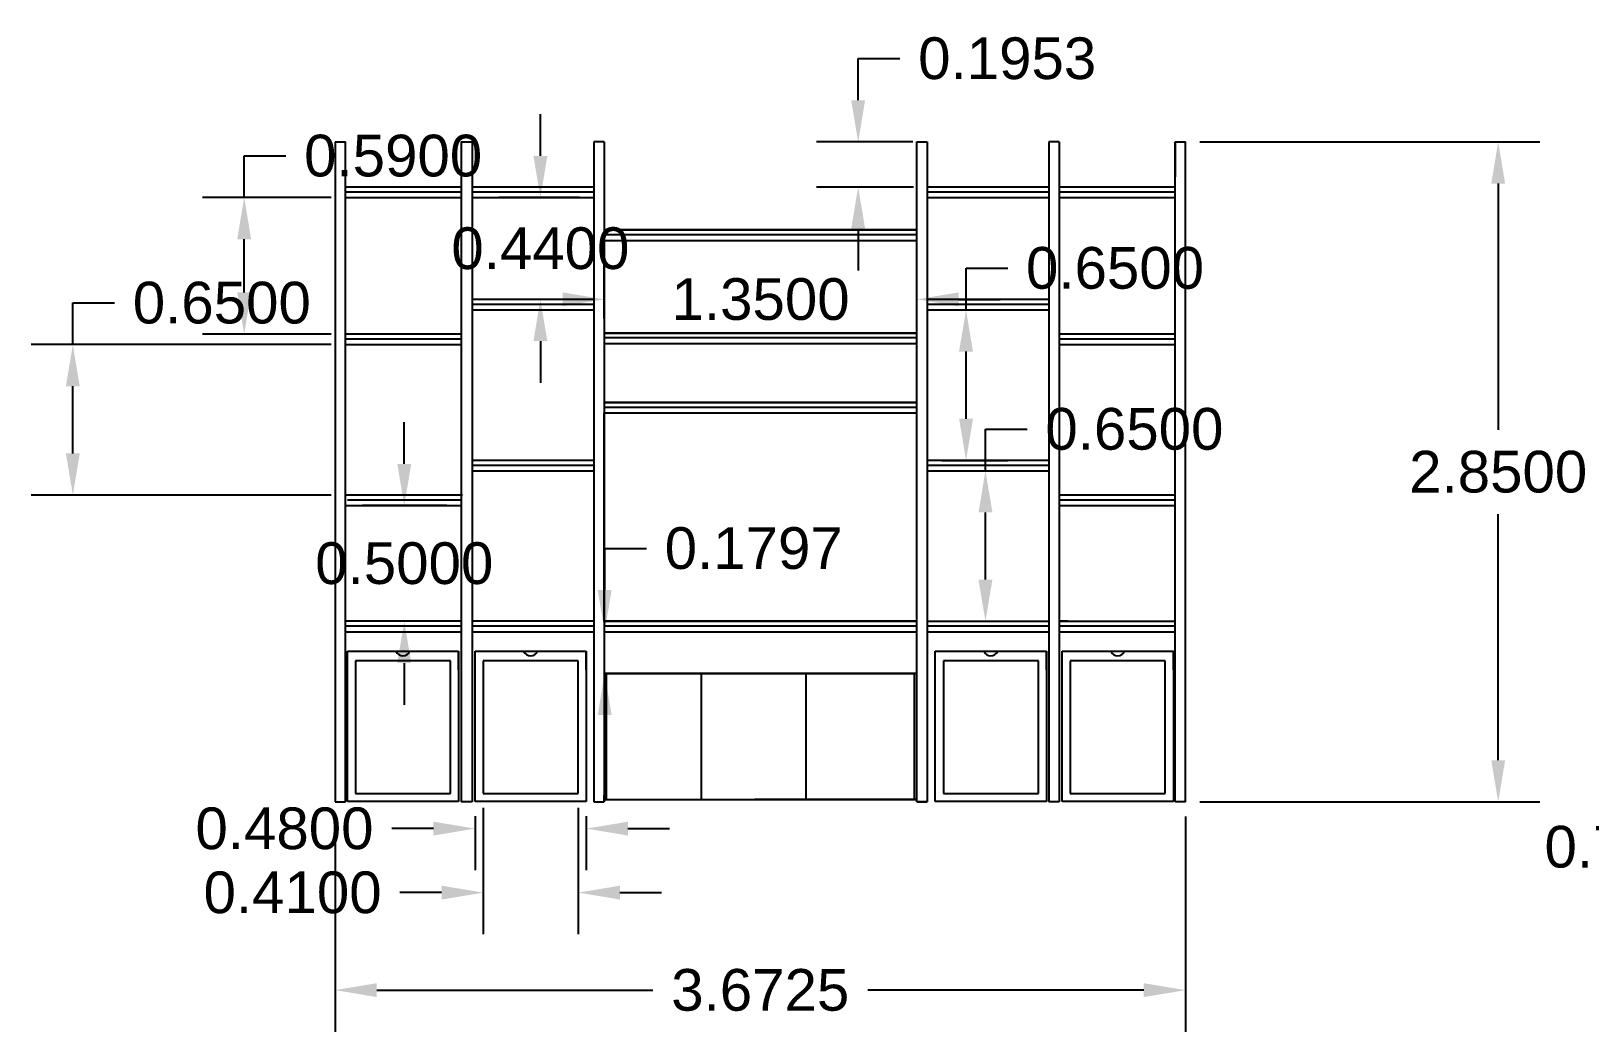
# Model space of a CAD drawing. Header units: millimetres. Extents: x 307.3 to 349.3, y 401.6 to 410.3.
# Drawn here: x 331.41 to 338.14, y 405.84 to 410.16 of the extents above; entities that cross this region are included whole.
import ezdxf

# ---------------------------------------------------------------- set-up
doc = ezdxf.new("R2010")
doc.units = ezdxf.units.MM
doc.layers.add('HATCH1', color=253, linetype='Continuous')
doc.styles.get("Standard").update_dxf_attribs({"font": 'arial.ttf'})
doc.dimstyles.get("Standard").update_dxf_attribs({"dimtxt": 0.18, "dimasz": 0.18, "dimexe": 0.18, "dimexo": 0.0625, "dimgap": 0.09, "dimtad": 0, "dimtih": 1, "dimtoh": 1, "dimdec": 4, "dimzin": 0, "dimdsep": 46, "dimtxsty": 'Standard', "dimcen": 0.09, "dimadec": 0, "dimazin": 0, "dimtfac": 1, "dimtdec": 4, "dimtofl": 0, "dimtmove": 0, "dimatfit": 3, "dimfxl": 1, "dimtolj": 1, "dimtzin": 0, "dimarcsym": 0})

# ---------------------------------------------------------------- blocks, each defined once
blk = doc.blocks.new('*D60')
at = {"layer": 'Defpoints', "color": 0, "transparency": 16777216}
for p in [(332.7184, 406.8284), (336.3909, 406.8284), (336.3909, 406.0157)]:
    blk.add_point(p, dxfattribs=at)
at = {"layer": 'HATCH1', "color": 0, "lineweight": -2, "transparency": 16777216}
for p, q in [((332.7184, 406.7659), (332.7184, 405.8357)), ((336.3909, 406.7659), (336.3909, 405.8357)), ((332.8984, 406.0157), (334.0904, 406.0157)), ((336.2109, 406.0157), (335.0189, 406.0157))]:
    blk.add_line(p, q, dxfattribs=at)
at = {"layer": 'HATCH1', "color": 0, "transparency": 16777216}
for points in [[(332.8984, 406.0457), (332.8984, 405.9857), (332.7184, 406.0157)], [(336.2109, 406.0457), (336.2109, 405.9857), (336.3909, 406.0157)]]:
    blk.add_solid(points, dxfattribs=at)
at = {"layer": 'HATCH1', "color": 0, "transparency": 16777216, "insert": (334.5546, 406.0157), "char_height": 0.18, "attachment_point": 5}
blk.add_mtext('\\A1;3.6725', dxfattribs=at)
blk = doc.blocks.new('*D61')
at = {"layer": 'Defpoints', "color": 0, "transparency": 16777216}
for p in [(336.3909, 409.6784), (337.7413, 409.6784), (336.3909, 406.8284)]:
    blk.add_point(p, dxfattribs=at)
at = {"layer": 'HATCH1', "color": 0, "lineweight": -2, "transparency": 16777216}
for p, q in [((336.4534, 409.6784), (337.9213, 409.6784)), ((337.7413, 409.4984), (337.7413, 408.4353)), ((337.7413, 407.0084), (337.7413, 408.0715)), ((336.4534, 406.8284), (337.9213, 406.8284))]:
    blk.add_line(p, q, dxfattribs=at)
at = {"layer": 'HATCH1', "color": 0, "transparency": 16777216}
for points in [[(337.7113, 409.4984), (337.7713, 409.4984), (337.7413, 409.6784)], [(337.7113, 407.0084), (337.7713, 407.0084), (337.7413, 406.8284)]]:
    blk.add_solid(points, dxfattribs=at)
at = {"layer": 'HATCH1', "color": 0, "transparency": 16777216, "insert": (337.7413, 408.2534), "char_height": 0.18, "attachment_point": 5}
blk.add_mtext('\\A1;2.8500', dxfattribs=at)
blk = doc.blocks.new('*D62')
at = {"layer": 'Defpoints', "color": 0, "transparency": 16777216}
for p in [(333.3232, 406.8301), (333.8032, 406.8301), (333.3232, 406.7133)]:
    blk.add_point(p, dxfattribs=at)
at = {"layer": 'HATCH1', "color": 0, "lineweight": -2, "transparency": 16777216}
for p, q in [((333.3232, 406.7676), (333.3232, 406.5333)), ((333.8032, 406.7676), (333.8032, 406.5333)), ((333.1432, 406.7133), (332.9632, 406.7133)), ((333.9832, 406.7133), (334.1632, 406.7133))]:
    blk.add_line(p, q, dxfattribs=at)
at = {"layer": 'HATCH1', "color": 0, "transparency": 16777216}
for points in [[(333.1432, 406.7433), (333.1432, 406.6833), (333.3232, 406.7133)], [(333.9832, 406.7433), (333.9832, 406.6833), (333.8032, 406.7133)]]:
    blk.add_solid(points, dxfattribs=at)
at = {"layer": 'HATCH1', "color": 0, "transparency": 16777216, "insert": (332.4999, 406.7133), "char_height": 0.18, "attachment_point": 5}
blk.add_mtext('\\A1;0.4800', dxfattribs=at)
blk = doc.blocks.new('*D63')
at = {"layer": 'Defpoints', "color": 0, "transparency": 16777216}
for p in [(333.3582, 406.8651), (333.7682, 406.8651), (333.3582, 406.4369)]:
    blk.add_point(p, dxfattribs=at)
at = {"layer": 'HATCH1', "color": 0, "lineweight": -2, "transparency": 16777216}
for p, q in [((333.3582, 406.8026), (333.3582, 406.2569)), ((333.7682, 406.8026), (333.7682, 406.2569)), ((333.1782, 406.4369), (332.9982, 406.4369)), ((333.9482, 406.4369), (334.1282, 406.4369))]:
    blk.add_line(p, q, dxfattribs=at)
at = {"layer": 'HATCH1', "color": 0, "transparency": 16777216}
for points in [[(333.1782, 406.4669), (333.1782, 406.4069), (333.3582, 406.4369)], [(333.9482, 406.4669), (333.9482, 406.4069), (333.7682, 406.4369)]]:
    blk.add_solid(points, dxfattribs=at)
at = {"layer": 'HATCH1', "color": 0, "transparency": 16777216, "insert": (332.5349, 406.4369), "char_height": 0.18, "attachment_point": 5}
blk.add_mtext('\\A1;0.4100', dxfattribs=at)
blk = doc.blocks.new('*D64')
at = {"layer": 'Defpoints', "color": 0, "transparency": 16777216}
for p in [(333.8826, 407.5634), (333.8826, 407.5634), (333.8809, 407.3837)]:
    blk.add_point(p, dxfattribs=at)
at = {"layer": 'HATCH1', "color": 0, "lineweight": -2, "transparency": 16777216}
for p, q in [((333.8826, 407.7434), (333.8826, 407.9234)), ((333.8826, 407.9234), (334.0626, 407.9234)), ((333.9451, 407.5634), (334.0626, 407.5634)), ((333.9434, 407.3837), (334.0626, 407.3837)), ((333.8826, 407.2037), (333.8826, 407.0237))]:
    blk.add_line(p, q, dxfattribs=at)
at = {"layer": 'HATCH1', "color": 0, "transparency": 16777216}
for points in [[(333.8526, 407.7434), (333.9126, 407.7434), (333.8826, 407.5634)], [(333.8526, 407.2037), (333.9126, 407.2037), (333.8826, 407.3837)]]:
    blk.add_solid(points, dxfattribs=at)
at = {"layer": 'HATCH1', "color": 0, "transparency": 16777216, "insert": (334.5262, 407.9234), "char_height": 0.18, "attachment_point": 5}
blk.add_mtext('\\A1;0.1797', dxfattribs=at)
blk = doc.blocks.new('*D65')
at = {"layer": 'Defpoints', "color": 0, "transparency": 16777216}
for p in [(333.0172, 408.1084), (333.2634, 408.1084), (333.2634, 407.6084)]:
    blk.add_point(p, dxfattribs=at)
at = {"layer": 'HATCH1', "color": 0, "lineweight": -2, "transparency": 16777216}
for p, q in [((333.0172, 408.2884), (333.0172, 408.4684)), ((333.2009, 408.1084), (332.8372, 408.1084)), ((333.2009, 407.6084), (332.8372, 407.6084)), ((333.0172, 407.4284), (333.0172, 407.2484))]:
    blk.add_line(p, q, dxfattribs=at)
at = {"layer": 'HATCH1', "color": 0, "transparency": 16777216}
for points in [[(332.9872, 408.2884), (333.0472, 408.2884), (333.0172, 408.1084)], [(332.9872, 407.4284), (333.0472, 407.4284), (333.0172, 407.6084)]]:
    blk.add_solid(points, dxfattribs=at)
at = {"layer": 'HATCH1', "color": 0, "transparency": 16777216, "insert": (333.0172, 407.8584), "char_height": 0.18, "attachment_point": 5}
blk.add_mtext('\\A1;0.5000', dxfattribs=at)
blk = doc.blocks.new('*D66')
at = {"layer": 'Defpoints', "color": 0, "transparency": 16777216}
for p in [(335.2768, 408.2584), (335.527, 408.2584), (335.2768, 407.6084)]:
    blk.add_point(p, dxfattribs=at)
at = {"layer": 'HATCH1', "color": 0, "lineweight": -2, "transparency": 16777216}
for p, q in [((335.527, 408.2584), (335.527, 408.4384)), ((335.527, 408.4384), (335.707, 408.4384)), ((335.3393, 408.2584), (335.707, 408.2584)), ((335.527, 407.7884), (335.527, 408.0784)), ((335.3393, 407.6084), (335.707, 407.6084))]:
    blk.add_line(p, q, dxfattribs=at)
at = {"layer": 'HATCH1', "color": 0, "transparency": 16777216}
for points in [[(335.497, 408.0784), (335.557, 408.0784), (335.527, 408.2584)], [(335.497, 407.7884), (335.557, 407.7884), (335.527, 407.6084)]]:
    blk.add_solid(points, dxfattribs=at)
at = {"layer": 'HATCH1', "color": 0, "transparency": 16777216, "insert": (336.1703, 408.4384), "char_height": 0.18, "attachment_point": 5}
blk.add_mtext('\\A1;0.6500', dxfattribs=at)
blk = doc.blocks.new('*D67')
at = {"layer": 'Defpoints', "color": 0, "transparency": 16777216}
for p in [(335.2813, 408.9534), (335.4432, 408.9534), (335.2768, 408.3034)]:
    blk.add_point(p, dxfattribs=at)
at = {"layer": 'HATCH1', "color": 0, "lineweight": -2, "transparency": 16777216}
for p, q in [((335.4432, 408.9534), (335.4432, 409.1334)), ((335.4432, 409.1334), (335.6232, 409.1334)), ((335.3438, 408.9534), (335.6232, 408.9534)), ((335.4432, 408.4834), (335.4432, 408.7734)), ((335.3393, 408.3034), (335.6232, 408.3034))]:
    blk.add_line(p, q, dxfattribs=at)
at = {"layer": 'HATCH1', "color": 0, "transparency": 16777216}
for points in [[(335.4132, 408.7734), (335.4732, 408.7734), (335.4432, 408.9534)], [(335.4132, 408.4834), (335.4732, 408.4834), (335.4432, 408.3034)]]:
    blk.add_solid(points, dxfattribs=at)
at = {"layer": 'HATCH1', "color": 0, "transparency": 16777216, "insert": (336.0866, 409.1334), "char_height": 0.18, "attachment_point": 5}
blk.add_mtext('\\A1;0.6500', dxfattribs=at)
blk = doc.blocks.new('*D68')
at = {"layer": 'Defpoints', "color": 0, "transparency": 16777216}
for p in [(333.605, 409.4384), (333.8359, 409.4384), (333.8365, 408.9984)]:
    blk.add_point(p, dxfattribs=at)
at = {"layer": 'HATCH1', "color": 0, "lineweight": -2, "transparency": 16777216}
for p, q in [((333.605, 409.6184), (333.605, 409.7984)), ((333.7734, 409.4384), (333.425, 409.4384)), ((333.774, 408.9984), (333.425, 408.9984)), ((333.605, 408.8184), (333.605, 408.6384))]:
    blk.add_line(p, q, dxfattribs=at)
at = {"layer": 'HATCH1', "color": 0, "transparency": 16777216}
for points in [[(333.575, 409.6184), (333.635, 409.6184), (333.605, 409.4384)], [(333.575, 408.8184), (333.635, 408.8184), (333.605, 408.9984)]]:
    blk.add_solid(points, dxfattribs=at)
at = {"layer": 'HATCH1', "color": 0, "transparency": 16777216, "insert": (333.605, 409.2184), "char_height": 0.18, "attachment_point": 5}
blk.add_mtext('\\A1;0.4400', dxfattribs=at)
blk = doc.blocks.new('*D69')
at = {"layer": 'Defpoints', "color": 0, "transparency": 16777216}
for p in [(331.5859, 408.8034), (332.7634, 408.8034), (332.7636, 408.1534)]:
    blk.add_point(p, dxfattribs=at)
at = {"layer": 'HATCH1', "color": 0, "lineweight": -2, "transparency": 16777216}
for p, q in [((331.5859, 408.8034), (331.5859, 408.9834)), ((331.5859, 408.9834), (331.7659, 408.9834)), ((332.7009, 408.8034), (331.4059, 408.8034)), ((331.5859, 408.3334), (331.5859, 408.6234)), ((332.7011, 408.1534), (331.4059, 408.1534))]:
    blk.add_line(p, q, dxfattribs=at)
at = {"layer": 'HATCH1', "color": 0, "transparency": 16777216}
for points in [[(331.5559, 408.6234), (331.6159, 408.6234), (331.5859, 408.8034)], [(331.5559, 408.3334), (331.6159, 408.3334), (331.5859, 408.1534)]]:
    blk.add_solid(points, dxfattribs=at)
at = {"layer": 'HATCH1', "color": 0, "transparency": 16777216, "insert": (332.2293, 408.9834), "char_height": 0.18, "attachment_point": 5}
blk.add_mtext('\\A1;0.6500', dxfattribs=at)
blk = doc.blocks.new('*D70')
at = {"layer": 'Defpoints', "color": 0, "transparency": 16777216}
for p in [(332.3259, 409.4384), (332.7637, 409.4384), (332.7635, 408.8484)]:
    blk.add_point(p, dxfattribs=at)
at = {"layer": 'HATCH1', "color": 0, "lineweight": -2, "transparency": 16777216}
for p, q in [((332.3259, 409.4384), (332.3259, 409.6184)), ((332.3259, 409.6184), (332.5059, 409.6184)), ((332.7012, 409.4384), (332.1459, 409.4384)), ((332.3259, 409.0284), (332.3259, 409.2584)), ((332.701, 408.8484), (332.1459, 408.8484))]:
    blk.add_line(p, q, dxfattribs=at)
at = {"layer": 'HATCH1', "color": 0, "transparency": 16777216}
for points in [[(332.2959, 409.2584), (332.3559, 409.2584), (332.3259, 409.4384)], [(332.2959, 409.0284), (332.3559, 409.0284), (332.3259, 408.8484)]]:
    blk.add_solid(points, dxfattribs=at)
at = {"layer": 'HATCH1', "color": 0, "transparency": 16777216, "insert": (332.9692, 409.6184), "char_height": 0.18, "attachment_point": 5}
blk.add_mtext('\\A1;0.5900', dxfattribs=at)
blk = doc.blocks.new('*D71')
at = {"layer": 'Defpoints', "color": 0, "transparency": 16777216}
for p in [(335.2309, 408.9988), (333.8809, 408.8534), (335.2309, 408.8534)]:
    blk.add_point(p, dxfattribs=at)
at = {"layer": 'HATCH1', "color": 0, "lineweight": -2, "transparency": 16777216}
for p, q in [((333.8809, 408.9159), (333.8809, 409.1788)), ((335.2309, 408.9159), (335.2309, 409.1788)), ((333.7009, 408.9988), (333.5209, 408.9988)), ((335.4109, 408.9988), (335.5909, 408.9988))]:
    blk.add_line(p, q, dxfattribs=at)
at = {"layer": 'HATCH1', "color": 0, "transparency": 16777216}
for points in [[(333.7009, 409.0288), (333.7009, 408.9688), (333.8809, 408.9988)], [(335.4109, 409.0288), (335.4109, 408.9688), (335.2309, 408.9988)]]:
    blk.add_solid(points, dxfattribs=at)
at = {"layer": 'HATCH1', "color": 0, "transparency": 16777216, "insert": (334.5559, 408.9988), "char_height": 0.18, "attachment_point": 5}
blk.add_mtext('\\A1;1.3500', dxfattribs=at)
blk = doc.blocks.new('*D72')
at = {"layer": 'Defpoints', "color": 0, "transparency": 16777216}
for p in [(334.9773, 409.6787), (335.2759, 409.6787), (335.2791, 409.4834)]:
    blk.add_point(p, dxfattribs=at)
at = {"layer": 'HATCH1', "color": 0, "lineweight": -2, "transparency": 16777216}
for p, q in [((334.9773, 409.8587), (334.9773, 410.0387)), ((334.9773, 410.0387), (335.1573, 410.0387)), ((335.2134, 409.6787), (334.7973, 409.6787)), ((335.2166, 409.4834), (334.7973, 409.4834)), ((334.9773, 409.3034), (334.9773, 409.1234))]:
    blk.add_line(p, q, dxfattribs=at)
at = {"layer": 'HATCH1', "color": 0, "transparency": 16777216}
for points in [[(334.9473, 409.8587), (335.0073, 409.8587), (334.9773, 409.6787)], [(334.9473, 409.3034), (335.0073, 409.3034), (334.9773, 409.4834)]]:
    blk.add_solid(points, dxfattribs=at)
at = {"layer": 'HATCH1', "color": 0, "transparency": 16777216, "insert": (335.6209, 410.0387), "char_height": 0.18, "attachment_point": 5}
blk.add_mtext('\\A1;0.1953', dxfattribs=at)
blk = doc.blocks.new('*D57')
at = {"layer": 'Defpoints', "color": 0, "transparency": 16777216}
for p in [(339.856, 407.5489), (338.9692, 406.8139), (339.856, 406.8139)]:
    blk.add_point(p, dxfattribs=at)
at = {"layer": 'HATCH1', "color": 0, "lineweight": -2, "transparency": 16777216}
for p, q in [((339.7935, 407.5489), (338.7892, 407.5489)), ((338.9692, 407.3689), (338.9692, 406.9939)), ((339.7935, 406.8139), (338.7892, 406.8139)), ((338.9692, 406.8139), (338.9692, 406.6339)), ((338.9692, 406.6339), (338.7892, 406.6339))]:
    blk.add_line(p, q, dxfattribs=at)
at = {"layer": 'HATCH1', "color": 0, "transparency": 16777216}
for points in [[(338.9392, 407.3689), (338.9992, 407.3689), (338.9692, 407.5489)], [(338.9392, 406.9939), (338.9992, 406.9939), (338.9692, 406.8139)]]:
    blk.add_solid(points, dxfattribs=at)
at = {"layer": 'HATCH1', "color": 0, "transparency": 16777216, "insert": (338.3258, 406.6339), "char_height": 0.18, "attachment_point": 5}
blk.add_mtext('\\A1;0.7350', dxfattribs=at)

msp = doc.modelspace()

# ---------------------------------------------------------------- linework, layer by layer
at = {"layer": 'HATCH1', "color": 114, "true_color": 0x139b48}
for p, q in [((332.71838, 409.67841), (332.71838, 406.82841)), ((332.71838, 409.67841), (332.76338, 409.67841)), ((332.76338, 406.82841), (332.76338, 409.67841)), ((333.26338, 409.67841), (333.26338, 406.82953)), ((333.26338, 409.67841), (333.28836, 409.67841)), ((333.28836, 409.67841), (333.31086, 409.67841)), ((333.31086, 409.67841), (333.31086, 406.82841)), ((333.88086, 409.67841), (333.83586, 409.67841)), ((333.83586, 409.67841), (333.83586, 406.82953)), ((333.88086, 409.67841), (333.88086, 406.82841)), ((333.88086, 409.67841), (333.88086, 409.47841)), ((335.23086, 406.82871), (335.23086, 409.67871)), ((335.23086, 409.67871), (335.27586, 409.67871)), ((335.27586, 409.67871), (335.27586, 406.82871)), ((335.80086, 409.67841), (335.80086, 406.82953)), ((335.84586, 409.67841), (335.80086, 409.67841)), ((335.84586, 409.67841), (335.84586, 406.82841)), ((336.34586, 406.82841), (336.34586, 409.67841)), ((336.34586, 409.67841), (336.34586, 409.52841)), ((336.34586, 409.67841), (336.39086, 409.67841)), ((336.39086, 406.82841), (336.39086, 409.67841)), ((333.24312, 409.48341), (332.76368, 409.48341)), ((333.26532, 409.48341), (333.22836, 409.48341)), ((333.81171, 409.48341), (333.31117, 409.48341)), ((332.76368, 409.43841), (333.23831, 409.43841)), ((333.2303, 409.43841), (333.26532, 409.43841)), ((333.31117, 409.43841), (333.83619, 409.43841)), ((335.27489, 409.43841), (335.80117, 409.43841)), ((335.84904, 409.43841), (336.34675, 409.43841)), ((333.88086, 409.29841), (335.23086, 409.29841)), ((333.88086, 409.25341), (335.23086, 409.25341)), ((333.88086, 409.25341), (335.23086, 409.25341)), ((333.31143, 408.95341), (333.81086, 408.95341)), ((333.31143, 408.95341), (333.81005, 408.95341)), ((333.31143, 408.95341), (333.80773, 408.95341)), ((333.31143, 408.95341), (333.83572, 408.95341)), ((335.28131, 408.95341), (335.79979, 408.95341)), ((335.30086, 408.95341), (335.80113, 408.95341)), ((335.30086, 408.95341), (335.80317, 408.95341)), ((335.30086, 408.95341), (335.80522, 408.95341)), ((333.88086, 408.85341), (335.23086, 408.85341)), ((333.88086, 408.85341), (335.23086, 408.85341)), ((334.55586, 408.85341), (333.88086, 408.85341)), ((333.88086, 408.85341), (335.23086, 408.85341)), ((332.76338, 408.80341), (333.26529, 408.80341)), ((332.76662, 408.80341), (333.24017, 408.80341)), ((332.76706, 408.80341), (333.24378, 408.80341)), ((333.88086, 408.80841), (335.23086, 408.80841)), ((333.88086, 408.80841), (335.23086, 408.80841)), ((333.88086, 408.80841), (335.23086, 408.80841)), ((335.8464, 408.80341), (336.34586, 408.80341)), ((335.8464, 408.80341), (336.34586, 408.80341)), ((335.8464, 408.80341), (336.34586, 408.80341)), ((334.55586, 408.55341), (333.88086, 408.55341)), ((333.88086, 408.55341), (335.23086, 408.55341)), ((334.55586, 408.55341), (333.88086, 408.55341)), ((333.88086, 408.55341), (335.23086, 408.55341)), ((333.88086, 407.60841), (333.88086, 408.50841)), ((333.88086, 407.60841), (333.88086, 408.50841)), ((333.88086, 408.50841), (335.23086, 408.50841)), ((333.88086, 408.50841), (335.23086, 408.50841)), ((333.88086, 408.50841), (335.23086, 408.50841)), ((333.88086, 408.50841), (335.23086, 408.50841)), ((333.31086, 408.25841), (333.81005, 408.25841)), ((333.31086, 408.25841), (333.45534, 408.25841)), ((333.31086, 408.25841), (333.80773, 408.25841)), ((333.31086, 408.25841), (333.83345, 408.25841)), ((335.27684, 408.25841), (335.79932, 408.25841)), ((335.30086, 408.25841), (335.80163, 408.25841)), ((335.30086, 408.25841), (335.52784, 408.25841)), ((335.30086, 408.25841), (335.79932, 408.25841)), ((332.76338, 407.60841), (332.76338, 408.10841)), ((332.76681, 408.10841), (333.26566, 408.10841)), ((332.76681, 408.10841), (333.26646, 408.10841)), ((335.8461, 408.10841), (336.34586, 408.10841)), ((335.8461, 408.10841), (336.34586, 408.10841)), ((333.26338, 407.60841), (333.22836, 407.60841)), ((333.81086, 407.60841), (333.31086, 407.60841)), ((333.88511, 407.60841), (335.23086, 407.60841)), ((335.84586, 407.60841), (335.88336, 407.60841)), ((332.76178, 407.56341), (333.2409, 407.56341)), ((333.23083, 407.56341), (333.26338, 407.56341)), ((333.31086, 407.56341), (333.8367, 407.56341)), ((333.88257, 407.56341), (335.23086, 407.56341)), ((335.27682, 407.56341), (335.80086, 407.56341)), ((335.84586, 407.56341), (335.88705, 407.56341)), ((335.86588, 407.56341), (336.34586, 407.56341)), ((332.77169, 406.83009), (332.77169, 407.47953)), ((332.77169, 407.47953), (333.25169, 407.47953)), ((332.77169, 407.47953), (333.25169, 407.47953)), ((332.77169, 407.39913), (332.77169, 407.47953)), ((333.21669, 407.43849), (332.80669, 407.43849)), ((332.80669, 407.43849), (332.80669, 406.86509)), ((333.21669, 406.86509), (333.21669, 407.43849)), ((333.25169, 407.47953), (333.25169, 406.83009)), ((333.25169, 407.39913), (333.25169, 407.47953)), ((333.3232, 406.83009), (333.3232, 407.47953)), ((333.3232, 407.47953), (333.8032, 407.47953)), ((333.3232, 407.47953), (333.8032, 407.47953)), ((333.3232, 407.39913), (333.3232, 407.47953)), ((333.7682, 407.43849), (333.3582, 407.43849)), ((333.3582, 407.43849), (333.3582, 406.86509)), ((333.7682, 406.86509), (333.7682, 407.43849)), ((333.8032, 407.47953), (333.8032, 406.83009)), ((333.8032, 407.39913), (333.8032, 407.47953)), ((335.31044, 406.83009), (335.31044, 407.47953)), ((335.31044, 407.47953), (335.79044, 407.47953)), ((335.31044, 407.47953), (335.79044, 407.47953)), ((335.31044, 407.39913), (335.31044, 407.47953)), ((335.75544, 407.43849), (335.34544, 407.43849)), ((335.34544, 407.43849), (335.34544, 406.86509)), ((335.75544, 406.86509), (335.75544, 407.43849)), ((335.79044, 407.47953), (335.79044, 406.83009)), ((335.79044, 407.39913), (335.79044, 407.47953)), ((335.85846, 406.83009), (335.85846, 407.47953)), ((335.85846, 407.47953), (336.33846, 407.47953)), ((335.85846, 407.47953), (336.33846, 407.47953)), ((335.85846, 407.39913), (335.85846, 407.47953)), ((336.30346, 407.43849), (335.89346, 407.43849)), ((335.89346, 407.43849), (335.89346, 406.86509)), ((336.30346, 406.86509), (336.30346, 407.43849)), ((336.33846, 407.47953), (336.33846, 406.83009)), ((336.33846, 407.39913), (336.33846, 407.47953)), ((335.23112, 407.38371), (333.88086, 407.38371)), ((333.88086, 407.38371), (335.23086, 407.38371)), ((333.89086, 406.83871), (333.89086, 407.38371)), ((334.30086, 406.83871), (334.30086, 407.38359)), ((334.30086, 407.38359), (334.75086, 407.38359)), ((334.75086, 407.38359), (334.75086, 406.83908)), ((335.22086, 406.83871), (335.22086, 407.38371)), ((332.71838, 406.82841), (332.76338, 406.82841)), ((332.71838, 406.82841), (332.76338, 406.82841)), ((332.71838, 406.82841), (332.76338, 406.82841)), ((333.25169, 406.83009), (332.77169, 406.83009)), ((332.80669, 406.86509), (333.21669, 406.86509)), ((333.31086, 406.82841), (333.26338, 406.82841)), ((333.8032, 406.83009), (333.3232, 406.83009)), ((333.3582, 406.86509), (333.7682, 406.86509)), ((333.83586, 406.82953), (333.88086, 406.82953)), ((333.88086, 406.82841), (333.88086, 406.85841)), ((333.88086, 406.83871), (335.23086, 406.83871)), ((333.88086, 406.83871), (334.30086, 406.83871)), ((335.23086, 406.83871), (334.53086, 406.83871)), ((335.23086, 406.82871), (335.27586, 406.82871)), ((335.27586, 406.82871), (335.23086, 406.82871)), ((335.27586, 406.82871), (335.23086, 406.82871)), ((335.27358, 406.82871), (335.27586, 406.82871)), ((335.79044, 406.83009), (335.31044, 406.83009)), ((335.34544, 406.86509), (335.75544, 406.86509)), ((335.84586, 406.82841), (335.80086, 406.82953)), ((336.33846, 406.83009), (335.85846, 406.83009)), ((335.89346, 406.86509), (336.30346, 406.86509)), ((336.39086, 406.82841), (336.34586, 406.82841))]:
    msp.add_line(p, q, dxfattribs=at)
at = {"layer": 'HATCH1', "color": 215, "true_color": 0xa953a0}
for p, q in [((333.24064, 409.48341), (332.76368, 409.48341)), ((332.76368, 409.46341), (333.23751, 409.46341)), ((333.26532, 409.48341), (333.2303, 409.48341)), ((333.2303, 409.46341), (333.26532, 409.46341)), ((333.83526, 409.48341), (333.31117, 409.48341)), ((333.31117, 409.46341), (333.83619, 409.46341)), ((335.27769, 409.46341), (335.80117, 409.46341)), ((335.80124, 409.48341), (335.27909, 409.48341)), ((336.34586, 409.48341), (335.84904, 409.48341)), ((335.84904, 409.46341), (336.34631, 409.46341)), ((335.23086, 409.29841), (333.88086, 409.29841)), ((333.88086, 409.27841), (335.23086, 409.27841)), ((333.8365, 408.99841), (333.31252, 408.99841)), ((335.79979, 408.99841), (335.2756, 408.99841)), ((333.31034, 408.97841), (333.83572, 408.97841)), ((335.27845, 408.97841), (335.80139, 408.97841)), ((333.26762, 408.84841), (332.76354, 408.84841)), ((335.23086, 408.85341), (333.88086, 408.85341)), ((336.34586, 408.84841), (335.8464, 408.84841)), ((332.76619, 408.82841), (333.26449, 408.82841)), ((333.88086, 408.83341), (335.23086, 408.83341)), ((335.8464, 408.82841), (336.34586, 408.82841)), ((335.23086, 408.55341), (333.88086, 408.55341)), ((335.23086, 408.55341), (333.88086, 408.55341)), ((333.88086, 408.53341), (335.23086, 408.53341)), ((333.88086, 408.53341), (335.23086, 408.53341)), ((333.83468, 408.30341), (333.31086, 408.30341)), ((333.31086, 408.28341), (333.83468, 408.28341)), ((335.27242, 408.28341), (335.80086, 408.28341)), ((335.80086, 408.30341), (335.27684, 408.30341)), ((333.26879, 408.15341), (332.76361, 408.15341)), ((332.77139, 408.13341), (333.26566, 408.13341)), ((336.34586, 408.15341), (335.8461, 408.15341)), ((335.8461, 408.13341), (336.34586, 408.13341)), ((332.76626, 407.58841), (333.2401, 407.58841)), ((333.24322, 407.60841), (332.76775, 407.60841)), ((333.26338, 407.60841), (333.22836, 407.60841)), ((333.22836, 407.58841), (333.26338, 407.58841)), ((333.83508, 407.60841), (333.31086, 407.60841)), ((333.31086, 407.58841), (333.83589, 407.58841)), ((335.23086, 407.60841), (333.8809, 407.60841)), ((333.8809, 407.58841), (335.23086, 407.58841)), ((335.27577, 407.58841), (335.80086, 407.58841)), ((335.27682, 407.60841), (335.80086, 407.60841)), ((335.88336, 407.60841), (335.84586, 407.60841)), ((335.84586, 407.58841), (335.88023, 407.58841)), ((335.86709, 407.60841), (336.34586, 407.60841)), ((335.86709, 407.58841), (336.34586, 407.58841))]:
    msp.add_line(p, q, dxfattribs=at)
at = {"layer": 'HATCH1', "color": 175, "true_color": 0x4554a5}
for p, q in [((333.88086, 406.83871), (333.89086, 406.83871)), ((335.23086, 406.83871), (335.22086, 406.83871))]:
    msp.add_line(p, q, dxfattribs=at)
at = {"layer": 'HATCH1', "color": 114, "true_color": 0x139b48}
for centre in [(333.01113, 407.49164), (333.56264, 407.49164), (335.54987, 407.49164), (336.0979, 407.49164)]:
    msp.add_arc(centre, 0.0325, 202.619865, 337.380135, dxfattribs=at)

# ---------------------------------------------------------------- dimensions: what is measured, and where the dimension line sits
at = {"layer": 'HATCH1', "color": 175, "true_color": 0x4554a5}
for base, p1, p2, picture, middle in [((334.97726, 409.67871), (335.27909, 409.48341), (335.27586, 409.67871), '*D72', (335.62089, 410.03871)), ((333.60499, 409.43841), (333.8365, 408.99841), (333.83586, 409.43841), '*D68', (333.60499, 409.21841)), ((332.32585, 409.43841), (332.76354, 408.84841), (332.76368, 409.43841), '*D70', (332.96917, 409.61841)), ((337.74129, 409.67841), (336.39086, 406.82841), (336.39086, 409.67841), '*D61', (337.74129, 408.25341)), ((335.44325, 408.95341), (335.27684, 408.30341), (335.28131, 408.95341), '*D67', (336.08657, 409.13341)), ((331.58594, 408.80341), (332.76361, 408.15341), (332.76338, 408.80341), '*D69', (332.22926, 408.98341)), ((335.52696, 408.25841), (335.27682, 407.60841), (335.27684, 408.25841), '*D66', (336.17028, 408.43841)), ((333.01724, 408.10841), (333.26338, 407.60841), (333.26338, 408.10841), '*D65', (333.01724, 407.85841)), ((333.88257, 407.56341), (333.88086, 407.38371), (333.88257, 407.56341), '*D64', (334.5262, 407.92341)), ((338.96915, 406.8139), (339.856, 407.5489), (339.856, 406.8139), '*D57', (338.32583, 406.6339))]:
    dim = msp.add_linear_dim(base=base, p1=p1, p2=p2, angle=90, dimstyle='Standard', dxfattribs=at)
    dim.commit()
    dim.dimension.update_dxf_attribs({"geometry": picture, "text_midpoint": middle})
for base, p1, p2, picture, middle in [((335.23086, 408.99882), (333.88086, 408.85341), (335.23086, 408.85341), '*D71', (334.55586, 408.99882)), ((333.3232, 406.71328), (333.8032, 406.83009), (333.3232, 406.83009), '*D62', (332.49988, 406.71328)), ((333.3582, 406.43693), (333.7682, 406.86509), (333.3582, 406.86509), '*D63', (332.53488, 406.43693)), ((336.39086, 406.01574), (332.71838, 406.82841), (336.39086, 406.82841), '*D60', (334.55462, 406.01574))]:
    dim = msp.add_linear_dim(base=base, p1=p1, p2=p2, dimstyle='Standard', dxfattribs=at)
    dim.commit()
    dim.dimension.update_dxf_attribs({"geometry": picture, "text_midpoint": middle})

doc.saveas('drawing.dxf')
